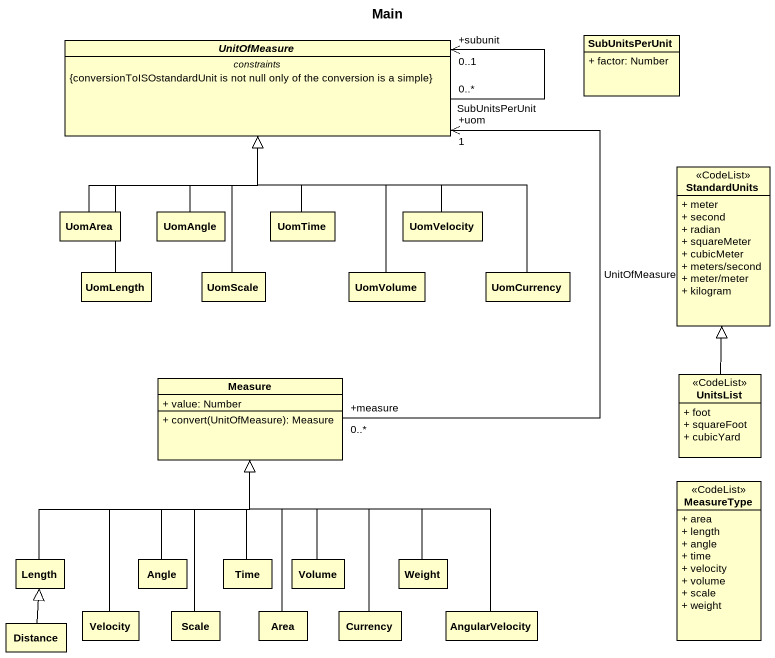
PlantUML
@startuml
title Main
hide circle
hide empty members
skinparam classAttributeIconSize 0
abstract class UnitOfMeasure {
  -- constraints --
  {conversionToISOstandardUnit is not null only of the conversion is a simple}
}
class SubUnitsPerUnit {
  + factor: Number
}
class StandardUnits <<CodeList>> {
  + meter
  + second
  + radian
  + squareMeter
  + cubicMeter
  + meters/second
  + meter/meter
  + kilogram
}
class UomArea
class UomAngle
class UomTime
class UomVelocity
class UomLength
class UomScale
class UomVolume
class UomCurrency
class Measure {
  + value: Number
  + convert(UnitOfMeasure): Measure
}
class UnitsList <<CodeList>> {
  + foot
  + squareFoot
  + cubicYard
}
class MeasureType <<CodeList>> {
  + area
  + length
  + angle
  + time
  + velocity
  + volume
  + scale
  + weight
}
class Length
class Angle
class Time
class Volume
class Weight
class Distance
class Velocity
class "Scale" as Scale_
class Area
class Currency
class AngularVelocity
UnitOfMeasure "0..*" --> "+subunit\n0..1" UnitOfMeasure : SubUnitsPerUnit
UnitOfMeasure "+uom\n1" <-- "+measure\n0..*" Measure : UnitOfMeasure
UomArea -up-|> UnitOfMeasure
UomAngle -up-|> UnitOfMeasure
UomTime -up-|> UnitOfMeasure
UomVelocity -up-|> UnitOfMeasure
UomLength -up-|> UnitOfMeasure
UomScale -up-|> UnitOfMeasure
UomVolume -up-|> UnitOfMeasure
UomCurrency -up-|> UnitOfMeasure
UnitsList -up-|> StandardUnits
Length -up-|> Measure
Angle -up-|> Measure
Time -up-|> Measure
Volume -up-|> Measure
Weight -up-|> Measure
Distance -up-|> Length
Velocity -up-|> Measure
Scale_ -up-|> Measure
Area -up-|> Measure
Currency -up-|> Measure
AngularVelocity -up-|> Measure
@enduml
